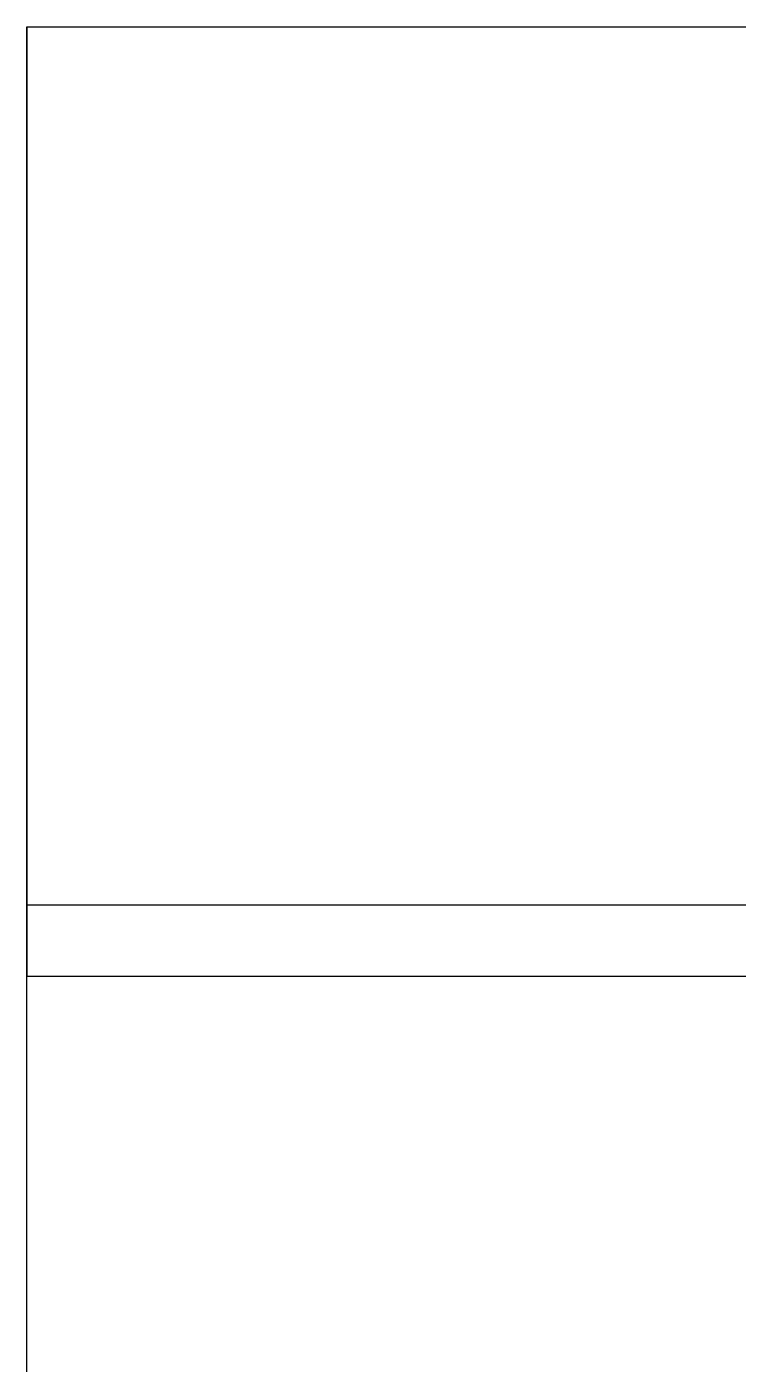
# Model space of a CAD drawing. Header units: centimetres. Extents: x 2004 to 13885, y -3131 to 5891.
# Drawn here: x 2170 to 2770, y -2258 to -1131 of the extents above; entities that cross this region are included whole.
import ezdxf

# ---------------------------------------------------------------- set-up
doc = ezdxf.new("R2010")
doc.units = ezdxf.units.CM

msp = doc.modelspace()

# ---------------------------------------------------------------- linework, layer by layer
for p, q in [((2170.3, -3131.1), (2170.3, -1131.1)), ((2170.3, -1131.1), (2170.3, -1931.1)), ((2170.3, -1131.1), (4170.3, -1131.1)), ((2170.3, -1931.1), (2170.3, -1871.1)), ((2170.3, -1871.1), (4170.3, -1871.1)), ((2170.3, -1931.1), (4170.3, -1931.1))]:
    msp.add_line(p, q)

doc.saveas('drawing.dxf')
